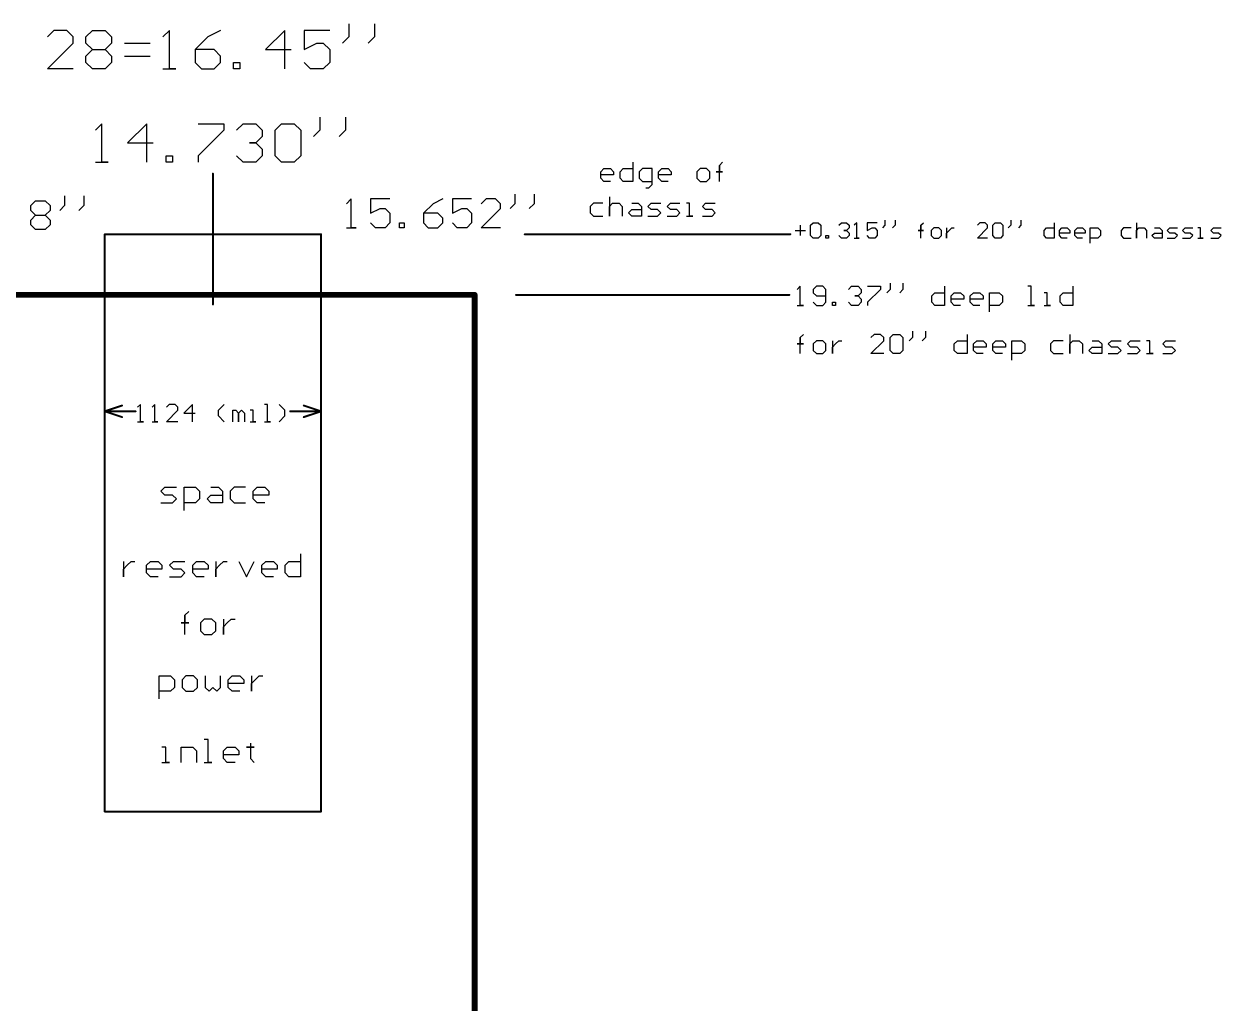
# Model space of a CAD drawing. Extents: x 0.1 to 22.4, y 0.2 to 23.3.
# Drawn here: x 16.11 to 22.33, y 17.69 to 22.78 of the extents above; entities that cross this region are included whole.
import ezdxf

# ---------------------------------------------------------------- set-up
doc = ezdxf.new("R2010")
doc.units = 0
doc.header["$MEASUREMENT"] = 0
doc.layers.add('MECHANICAL1', color=6, linetype='CONTINUOUS')
doc.layers.add('TOPOVERLAY', color=2, linetype='CONTINUOUS')

msp = doc.modelspace()

# ---------------------------------------------------------------- linework, layer by layer
at = {"layer": 'MECHANICAL1'}
for p, q in [((17.7967, 22.7783), (17.7967, 22.7116)), ((17.93, 22.7783), (17.93, 22.7116)), ((16.2639, 22.7449), (16.2305, 22.7116)), ((16.3305, 22.7449), (16.2639, 22.7449)), ((16.3638, 22.7116), (16.3305, 22.7449)), ((16.3638, 22.6783), (16.3638, 22.7116)), ((16.4305, 22.7116), (16.4638, 22.7449)), ((16.4305, 22.6783), (16.4305, 22.7116)), ((16.4638, 22.7449), (16.5304, 22.7449)), ((16.5304, 22.7449), (16.5638, 22.7116)), ((16.5638, 22.7116), (16.5638, 22.6783)), ((16.8637, 22.7449), (16.8303, 22.7116)), ((16.8637, 22.545), (16.8637, 22.7449)), ((17.0636, 22.7116), (16.997, 22.645)), ((17.1303, 22.7449), (17.0636, 22.7116)), ((17.4635, 22.7449), (17.3635, 22.645)), ((17.4635, 22.545), (17.4635, 22.7449)), ((17.6967, 22.7449), (17.5634, 22.7449)), ((17.5634, 22.7449), (17.5634, 22.645)), ((17.7967, 22.7116), (17.7634, 22.6783)), ((17.93, 22.7116), (17.8967, 22.6783)), ((16.2305, 22.545), (16.3638, 22.6783)), ((16.4638, 22.645), (16.4305, 22.6783)), ((16.4305, 22.6116), (16.4638, 22.645)), ((16.4638, 22.645), (16.5304, 22.645)), ((16.5638, 22.6783), (16.5304, 22.645)), ((16.5304, 22.645), (16.5638, 22.6116)), ((16.6304, 22.6783), (16.7637, 22.6783)), ((16.997, 22.645), (16.997, 22.5783)), ((17.0969, 22.645), (16.997, 22.645)), ((17.1303, 22.6116), (17.0969, 22.645)), ((17.3635, 22.645), (17.4968, 22.645)), ((17.5634, 22.645), (17.6301, 22.6783)), ((17.6301, 22.6783), (17.6634, 22.6783)), ((17.6634, 22.6783), (17.6967, 22.645)), ((17.6967, 22.645), (17.6967, 22.5783)), ((16.4305, 22.5783), (16.4305, 22.6116)), ((16.4638, 22.545), (16.4305, 22.5783)), ((16.5638, 22.5783), (16.5304, 22.545)), ((16.5638, 22.6116), (16.5638, 22.5783)), ((16.6304, 22.6116), (16.7637, 22.6116)), ((16.997, 22.5783), (17.0303, 22.545)), ((17.0969, 22.545), (17.1303, 22.5783)), ((17.1303, 22.5783), (17.1303, 22.6116)), ((17.1969, 22.545), (17.1969, 22.5783)), ((17.1969, 22.5783), (17.2302, 22.5783)), ((17.2302, 22.5783), (17.2302, 22.545)), ((17.5968, 22.545), (17.5634, 22.5783)), ((17.6967, 22.5783), (17.6634, 22.545)), ((16.3638, 22.545), (16.2305, 22.545)), ((16.5304, 22.545), (16.4638, 22.545)), ((16.8303, 22.545), (16.897, 22.545)), ((16.897, 22.545), (16.8637, 22.545)), ((17.0303, 22.545), (17.0969, 22.545)), ((17.2302, 22.545), (17.1969, 22.545)), ((17.6634, 22.545), (17.5968, 22.545)), ((17.6463, 22.2933), (17.6463, 22.2266)), ((17.7796, 22.2933), (17.7796, 22.2266)), ((16.5133, 22.2599), (16.48, 22.2266)), ((16.5133, 22.06), (16.5133, 22.2599)), ((16.7466, 22.2599), (16.6466, 22.16)), ((16.7466, 22.06), (16.7466, 22.2599)), ((17.0132, 22.2599), (17.1465, 22.2599)), ((17.1465, 22.2266), (17.0132, 22.0933)), ((17.1465, 22.2599), (17.1465, 22.2266)), ((17.2131, 22.2266), (17.2464, 22.2599)), ((17.2464, 22.2599), (17.3131, 22.2599)), ((17.3131, 22.2599), (17.3464, 22.2266)), ((17.3464, 22.2266), (17.3464, 22.1933)), ((17.413, 22.2266), (17.4464, 22.2599)), ((17.413, 22.0933), (17.413, 22.2266)), ((17.4464, 22.2599), (17.513, 22.2599)), ((17.513, 22.2599), (17.5463, 22.2266)), ((17.5463, 22.2266), (17.5463, 22.0933)), ((17.6463, 22.2266), (17.613, 22.1933)), ((17.7796, 22.2266), (17.7463, 22.1933)), ((16.6466, 22.16), (16.7799, 22.16)), ((17.3131, 22.16), (17.2797, 22.16)), ((17.2797, 22.16), (17.3131, 22.16)), ((17.3464, 22.1933), (17.3131, 22.16)), ((17.3131, 22.16), (17.3464, 22.1266)), ((16.8465, 22.06), (16.8465, 22.0933)), ((16.8465, 22.0933), (16.8799, 22.0933)), ((16.8799, 22.0933), (16.8799, 22.06)), ((17.0132, 22.0933), (17.0132, 22.06)), ((17.2464, 22.06), (17.2131, 22.0933)), ((17.3464, 22.0933), (17.3131, 22.06)), ((17.3464, 22.1266), (17.3464, 22.0933)), ((17.4464, 22.06), (17.413, 22.0933)), ((17.5463, 22.0933), (17.513, 22.06)), ((16.48, 22.06), (16.5466, 22.06)), ((16.5466, 22.06), (16.5133, 22.06)), ((16.8799, 22.06), (16.8465, 22.06)), ((17.3131, 22.06), (17.2464, 22.06)), ((17.513, 22.06), (17.4464, 22.06)), ((19.105, 22.01), (19.1217, 22.0266)), ((19.1217, 22.0266), (19.155, 22.0266)), ((19.155, 22.0266), (19.1716, 22.01)), ((19.205, 22.01), (19.2216, 22.0266)), ((19.2216, 22.0266), (19.2716, 22.0266)), ((19.2716, 22.06), (19.2716, 21.96)), ((19.3216, 22.0266), (19.3049, 22.01)), ((19.3716, 22.0266), (19.3216, 22.0266)), ((19.3716, 21.9433), (19.3716, 22.0266)), ((19.4049, 22.01), (19.4216, 22.0266)), ((19.4216, 22.0266), (19.4549, 22.0266)), ((19.4549, 22.0266), (19.4715, 22.01)), ((19.6215, 22.0266), (19.6048, 22.01)), ((19.6548, 22.0266), (19.6215, 22.0266)), ((19.6715, 22.01), (19.6548, 22.0266)), ((19.7215, 22.0433), (19.7381, 22.06)), ((19.7215, 21.96), (19.7215, 22.0433)), ((19.7215, 22.0433), (19.7215, 22.01)), ((19.7215, 22.01), (19.7215, 22.0433)), ((19.105, 21.9767), (19.105, 22.01)), ((19.1716, 21.9933), (19.105, 21.9933)), ((19.1217, 21.96), (19.105, 21.9767)), ((19.155, 21.96), (19.1217, 21.96)), ((19.1716, 22.01), (19.1716, 21.9933)), ((19.205, 21.9767), (19.205, 22.01)), ((19.2216, 21.96), (19.205, 21.9767)), ((19.2716, 21.96), (19.2216, 21.96)), ((19.3049, 22.01), (19.3049, 21.9767)), ((19.3049, 21.9767), (19.3216, 21.96)), ((19.3216, 21.96), (19.3716, 21.96)), ((19.4049, 21.9767), (19.4049, 22.01)), ((19.4715, 21.9933), (19.4049, 21.9933)), ((19.4216, 21.96), (19.4049, 21.9767)), ((19.4549, 21.96), (19.4216, 21.96)), ((19.4715, 22.01), (19.4715, 21.9933)), ((19.6048, 22.01), (19.6048, 21.9767)), ((19.6048, 21.9767), (19.6215, 21.96)), ((19.6215, 21.96), (19.6548, 21.96)), ((19.6548, 21.96), (19.6715, 21.9767)), ((19.6715, 21.9767), (19.6715, 22.01)), ((19.7215, 22.01), (19.7048, 22.01)), ((19.7048, 22.01), (19.7381, 22.01)), ((19.7381, 22.01), (19.7215, 22.01)), ((18.6589, 21.8941), (18.6589, 21.8441)), ((18.7588, 21.8941), (18.7588, 21.8441)), ((19.3383, 21.9267), (19.3549, 21.9267)), ((19.3549, 21.9267), (19.3716, 21.9433)), ((16.1439, 21.8341), (16.1689, 21.8591)), ((16.1439, 21.8091), (16.1439, 21.8341)), ((16.1689, 21.8591), (16.2189, 21.8591)), ((16.2189, 21.8591), (16.2439, 21.8341)), ((16.2439, 21.8341), (16.2439, 21.8091)), ((16.3189, 21.8341), (16.2939, 21.8091)), ((16.3189, 21.8841), (16.3189, 21.8341)), ((16.4188, 21.8341), (16.3938, 21.8091)), ((16.4188, 21.8841), (16.4188, 21.8341)), ((17.8091, 21.8691), (17.7841, 21.8441)), ((17.8091, 21.7192), (17.8091, 21.8691)), ((18.0091, 21.8691), (17.9091, 21.8691)), ((17.9091, 21.8691), (17.9091, 21.7941)), ((18.234, 21.8441), (18.184, 21.7941)), ((18.284, 21.8691), (18.234, 21.8441)), ((18.4339, 21.8691), (18.334, 21.8691)), ((18.334, 21.8691), (18.334, 21.7941)), ((18.5089, 21.8691), (18.4839, 21.8441)), ((18.5589, 21.8691), (18.5089, 21.8691)), ((18.5839, 21.8441), (18.5589, 21.8691)), ((18.5839, 21.8191), (18.5839, 21.8441)), ((18.6589, 21.8441), (18.6339, 21.8191)), ((18.7588, 21.8441), (18.7338, 21.8191)), ((19.0667, 21.8466), (19.05, 21.83)), ((19.05, 21.83), (19.05, 21.7967)), ((19.1166, 21.8466), (19.0667, 21.8466)), ((19.15, 21.88), (19.15, 21.78)), ((19.15, 21.83), (19.1666, 21.8466)), ((19.15, 21.78), (19.15, 21.83)), ((19.1666, 21.8466), (19.2, 21.8466)), ((19.2, 21.8466), (19.2166, 21.83)), ((19.2166, 21.83), (19.2166, 21.78)), ((19.2666, 21.8466), (19.2999, 21.8466)), ((19.2999, 21.8466), (19.3166, 21.83)), ((19.3166, 21.83), (19.3166, 21.78)), ((19.3499, 21.83), (19.3666, 21.8466)), ((19.3666, 21.8133), (19.3499, 21.83)), ((19.3666, 21.8466), (19.4165, 21.8466)), ((19.4499, 21.83), (19.4665, 21.8466)), ((19.4665, 21.8133), (19.4499, 21.83)), ((19.4665, 21.8466), (19.5165, 21.8466)), ((19.5665, 21.8466), (19.5498, 21.8466)), ((19.5665, 21.78), (19.5665, 21.8466)), ((19.6331, 21.83), (19.6498, 21.8466)), ((19.6498, 21.8133), (19.6331, 21.83)), ((19.6498, 21.8466), (19.6998, 21.8466)), ((16.1689, 21.7841), (16.1439, 21.8091)), ((16.1439, 21.7591), (16.1689, 21.7841)), ((16.1689, 21.7841), (16.2189, 21.7841)), ((16.2439, 21.8091), (16.2189, 21.7841)), ((16.2189, 21.7841), (16.2439, 21.7591)), ((17.9091, 21.7941), (17.9591, 21.8191)), ((17.9591, 21.8191), (17.9841, 21.8191)), ((17.9841, 21.8191), (18.0091, 21.7941)), ((18.0091, 21.7941), (18.0091, 21.7441)), ((18.184, 21.7941), (18.184, 21.7441)), ((18.259, 21.7941), (18.184, 21.7941)), ((18.284, 21.7691), (18.259, 21.7941)), ((18.284, 21.7441), (18.284, 21.7691)), ((18.334, 21.7941), (18.3839, 21.8191)), ((18.3839, 21.8191), (18.4089, 21.8191)), ((18.4089, 21.8191), (18.4339, 21.7941)), ((18.4339, 21.7941), (18.4339, 21.7441)), ((18.4839, 21.7192), (18.5839, 21.8191)), ((19.05, 21.7967), (19.0667, 21.78)), ((19.0667, 21.78), (19.1166, 21.78)), ((19.2499, 21.7967), (19.2666, 21.8133)), ((19.2666, 21.78), (19.2499, 21.7967)), ((19.2666, 21.8133), (19.3166, 21.8133)), ((19.3166, 21.78), (19.2666, 21.78)), ((19.3499, 21.78), (19.3999, 21.78)), ((19.3999, 21.8133), (19.3666, 21.8133)), ((19.4165, 21.7967), (19.3999, 21.8133)), ((19.3999, 21.78), (19.4165, 21.7967)), ((19.4499, 21.78), (19.4999, 21.78)), ((19.4999, 21.8133), (19.4665, 21.8133)), ((19.5165, 21.7967), (19.4999, 21.8133)), ((19.4999, 21.78), (19.5165, 21.7967)), ((19.5498, 21.78), (19.5832, 21.78)), ((19.5832, 21.78), (19.5665, 21.78)), ((19.6331, 21.78), (19.6831, 21.78)), ((19.6831, 21.8133), (19.6498, 21.8133)), ((19.6998, 21.7967), (19.6831, 21.8133)), ((19.6831, 21.78), (19.6998, 21.7967)), ((16.1439, 21.7341), (16.1439, 21.7591)), ((16.1689, 21.7092), (16.1439, 21.7341)), ((16.2189, 21.7092), (16.1689, 21.7092)), ((16.2439, 21.7341), (16.2189, 21.7092)), ((16.2439, 21.7591), (16.2439, 21.7341)), ((17.7841, 21.7192), (17.8341, 21.7192)), ((17.8341, 21.7192), (17.8091, 21.7192)), ((17.9341, 21.7192), (17.9091, 21.7441)), ((17.9841, 21.7192), (17.9341, 21.7192)), ((18.0091, 21.7441), (17.9841, 21.7192)), ((18.0591, 21.7192), (18.0591, 21.7441)), ((18.0591, 21.7441), (18.084, 21.7441)), ((18.084, 21.7192), (18.0591, 21.7192)), ((18.084, 21.7441), (18.084, 21.7192)), ((18.184, 21.7441), (18.209, 21.7192)), ((18.209, 21.7192), (18.259, 21.7192)), ((18.259, 21.7192), (18.284, 21.7441)), ((18.359, 21.7192), (18.334, 21.7441)), ((18.4089, 21.7192), (18.359, 21.7192)), ((18.4339, 21.7441), (18.4089, 21.7192)), ((18.5839, 21.7192), (18.4839, 21.7192)), ((20.1417, 21.7316), (20.1417, 21.6783)), ((20.195, 21.7316), (20.2083, 21.745)), ((20.195, 21.6783), (20.195, 21.7316)), ((20.2083, 21.745), (20.235, 21.745)), ((20.235, 21.745), (20.2483, 21.7316)), ((20.2483, 21.7316), (20.2483, 21.6783)), ((20.3416, 21.7316), (20.3549, 21.745)), ((20.3549, 21.745), (20.3816, 21.745)), ((20.3816, 21.745), (20.3949, 21.7316)), ((20.3949, 21.7183), (20.3816, 21.705)), ((20.3949, 21.7316), (20.3949, 21.7183)), ((20.4349, 21.745), (20.4216, 21.7316)), ((20.4349, 21.665), (20.4349, 21.745)), ((20.5415, 21.745), (20.4882, 21.745)), ((20.4882, 21.745), (20.4882, 21.705)), ((20.4882, 21.705), (20.5149, 21.7183)), ((20.5149, 21.7183), (20.5282, 21.7183)), ((20.5282, 21.7183), (20.5415, 21.705)), ((20.5815, 21.7316), (20.5682, 21.7183)), ((20.5815, 21.7583), (20.5815, 21.7316)), ((20.6348, 21.7316), (20.6215, 21.7183)), ((20.6348, 21.7583), (20.6348, 21.7316)), ((20.7681, 21.7316), (20.7815, 21.745)), ((20.7681, 21.665), (20.7681, 21.7316)), ((20.7681, 21.7316), (20.7681, 21.705)), ((20.7681, 21.705), (20.7681, 21.7316)), ((20.8348, 21.7183), (20.8214, 21.705)), ((20.8614, 21.7183), (20.8348, 21.7183)), ((20.8748, 21.705), (20.8614, 21.7183)), ((20.9014, 21.7183), (20.9014, 21.665)), ((20.9147, 21.705), (20.9281, 21.7183)), ((20.9281, 21.7183), (20.9414, 21.7183)), ((21.0747, 21.745), (21.0614, 21.7316)), ((21.0614, 21.665), (21.1147, 21.7183)), ((21.1013, 21.745), (21.0747, 21.745)), ((21.1147, 21.7316), (21.1013, 21.745)), ((21.1147, 21.7183), (21.1147, 21.7316)), ((21.1413, 21.7316), (21.1547, 21.745)), ((21.1413, 21.6783), (21.1413, 21.7316)), ((21.1547, 21.745), (21.1813, 21.745)), ((21.1813, 21.745), (21.1947, 21.7316)), ((21.1947, 21.7316), (21.1947, 21.6783)), ((21.2346, 21.7316), (21.2213, 21.7183)), ((21.2346, 21.7583), (21.2346, 21.7316)), ((21.288, 21.7316), (21.2746, 21.7183)), ((21.288, 21.7583), (21.288, 21.7316)), ((21.4079, 21.705), (21.4212, 21.7183)), ((21.4212, 21.7183), (21.4612, 21.7183)), ((21.4612, 21.745), (21.4612, 21.665)), ((21.4879, 21.705), (21.5012, 21.7183)), ((21.5012, 21.7183), (21.5279, 21.7183)), ((21.5279, 21.7183), (21.5412, 21.705)), ((21.5679, 21.705), (21.5812, 21.7183)), ((21.5812, 21.7183), (21.6079, 21.7183)), ((21.6079, 21.7183), (21.6212, 21.705)), ((21.6478, 21.6383), (21.6478, 21.7183)), ((21.6478, 21.7183), (21.6878, 21.7183)), ((21.6878, 21.7183), (21.7012, 21.705)), ((21.8211, 21.7183), (21.8078, 21.705)), ((21.8611, 21.7183), (21.8211, 21.7183)), ((21.8878, 21.745), (21.8878, 21.665)), ((21.8878, 21.705), (21.9011, 21.7183)), ((21.9011, 21.7183), (21.9277, 21.7183)), ((21.9277, 21.7183), (21.9411, 21.705)), ((21.9811, 21.7183), (22.0077, 21.7183)), ((22.0077, 21.7183), (22.021, 21.705)), ((22.0477, 21.705), (22.061, 21.7183)), ((22.061, 21.7183), (22.101, 21.7183)), ((22.1277, 21.705), (22.141, 21.7183)), ((22.141, 21.7183), (22.181, 21.7183)), ((22.221, 21.7183), (22.2077, 21.7183)), ((22.221, 21.665), (22.221, 21.7183)), ((22.2743, 21.705), (22.2876, 21.7183)), ((22.2876, 21.7183), (22.3276, 21.7183)), ((20.115, 21.705), (20.1683, 21.705)), ((20.2083, 21.665), (20.195, 21.6783)), ((20.235, 21.665), (20.2083, 21.665)), ((20.2483, 21.6783), (20.235, 21.665)), ((20.2749, 21.665), (20.2749, 21.6783)), ((20.2749, 21.6783), (20.2883, 21.6783)), ((20.2883, 21.665), (20.2749, 21.665)), ((20.2883, 21.6783), (20.2883, 21.665)), ((20.3549, 21.665), (20.3416, 21.6783)), ((20.3816, 21.665), (20.3549, 21.665)), ((20.3816, 21.705), (20.3683, 21.705)), ((20.3683, 21.705), (20.3816, 21.705)), ((20.3816, 21.705), (20.3949, 21.6917)), ((20.3949, 21.6783), (20.3816, 21.665)), ((20.3949, 21.6917), (20.3949, 21.6783)), ((20.4216, 21.665), (20.4482, 21.665)), ((20.4482, 21.665), (20.4349, 21.665)), ((20.5015, 21.665), (20.4882, 21.6783)), ((20.5282, 21.665), (20.5015, 21.665)), ((20.5415, 21.6783), (20.5282, 21.665)), ((20.5415, 21.705), (20.5415, 21.6783)), ((20.7681, 21.705), (20.7548, 21.705)), ((20.7548, 21.705), (20.7815, 21.705)), ((20.7815, 21.705), (20.7681, 21.705)), ((20.8214, 21.705), (20.8214, 21.6783)), ((20.8214, 21.6783), (20.8348, 21.665)), ((20.8348, 21.665), (20.8614, 21.665)), ((20.8614, 21.665), (20.8748, 21.6783)), ((20.8748, 21.6783), (20.8748, 21.705)), ((20.9014, 21.6917), (20.9147, 21.705)), ((20.9014, 21.665), (20.9014, 21.6917)), ((21.1147, 21.665), (21.0614, 21.665)), ((21.1547, 21.665), (21.1413, 21.6783)), ((21.1813, 21.665), (21.1547, 21.665)), ((21.1947, 21.6783), (21.1813, 21.665)), ((21.4079, 21.6783), (21.4079, 21.705)), ((21.4212, 21.665), (21.4079, 21.6783)), ((21.4612, 21.665), (21.4212, 21.665)), ((21.4879, 21.6783), (21.4879, 21.705)), ((21.5412, 21.6917), (21.4879, 21.6917)), ((21.5012, 21.665), (21.4879, 21.6783)), ((21.5279, 21.665), (21.5012, 21.665)), ((21.5412, 21.705), (21.5412, 21.6917)), ((21.5679, 21.6783), (21.5679, 21.705)), ((21.6212, 21.6917), (21.5679, 21.6917)), ((21.5812, 21.665), (21.5679, 21.6783)), ((21.6079, 21.665), (21.5812, 21.665)), ((21.6212, 21.705), (21.6212, 21.6917)), ((21.6878, 21.665), (21.6478, 21.665)), ((21.7012, 21.6783), (21.6878, 21.665)), ((21.7012, 21.705), (21.7012, 21.6783)), ((21.8078, 21.705), (21.8078, 21.6783)), ((21.8078, 21.6783), (21.8211, 21.665)), ((21.8211, 21.665), (21.8611, 21.665)), ((21.8878, 21.665), (21.8878, 21.705)), ((21.9411, 21.705), (21.9411, 21.665)), ((21.9677, 21.6783), (21.9811, 21.6917)), ((21.9811, 21.665), (21.9677, 21.6783)), ((21.9811, 21.6917), (22.021, 21.6917)), ((22.021, 21.665), (21.9811, 21.665)), ((22.021, 21.705), (22.021, 21.665)), ((22.061, 21.6917), (22.0477, 21.705)), ((22.0477, 21.665), (22.0877, 21.665)), ((22.0877, 21.6917), (22.061, 21.6917)), ((22.101, 21.6783), (22.0877, 21.6917)), ((22.0877, 21.665), (22.101, 21.6783)), ((22.141, 21.6917), (22.1277, 21.705)), ((22.1277, 21.665), (22.1677, 21.665)), ((22.1677, 21.6917), (22.141, 21.6917)), ((22.181, 21.6783), (22.1677, 21.6917)), ((22.1677, 21.665), (22.181, 21.6783)), ((22.2077, 21.665), (22.2343, 21.665)), ((22.2343, 21.665), (22.221, 21.665)), ((22.2876, 21.6917), (22.2743, 21.705)), ((22.2743, 21.665), (22.3143, 21.665)), ((22.3143, 21.6917), (22.2876, 21.6917)), ((22.3276, 21.6783), (22.3143, 21.6917)), ((22.3143, 21.665), (22.3276, 21.6783)), ((20.1417, 21.415), (20.125, 21.3983)), ((20.1417, 21.315), (20.1417, 21.415)), ((20.225, 21.415), (20.2083, 21.3983)), ((20.2083, 21.3983), (20.2083, 21.3816)), ((20.2583, 21.415), (20.225, 21.415)), ((20.275, 21.3983), (20.2583, 21.415)), ((20.275, 21.3317), (20.275, 21.3983)), ((20.3916, 21.3983), (20.4082, 21.415)), ((20.4082, 21.415), (20.4416, 21.415)), ((20.4416, 21.415), (20.4582, 21.3983)), ((20.4582, 21.3983), (20.4582, 21.3816)), ((20.4915, 21.415), (20.5582, 21.415)), ((20.5582, 21.3983), (20.4915, 21.3317)), ((20.5582, 21.415), (20.5582, 21.3983)), ((20.6082, 21.3983), (20.5915, 21.3816)), ((20.6082, 21.4316), (20.6082, 21.3983)), ((20.6748, 21.3983), (20.6582, 21.3816)), ((20.6748, 21.4316), (20.6748, 21.3983)), ((20.8914, 21.415), (20.8914, 21.315)), ((21.3413, 21.415), (21.3246, 21.415)), ((21.3413, 21.315), (21.3413, 21.415)), ((21.5579, 21.415), (21.5579, 21.315)), ((20.2083, 21.3816), (20.225, 21.365)), ((20.225, 21.365), (20.275, 21.365)), ((20.4416, 21.365), (20.4249, 21.365)), ((20.4249, 21.365), (20.4416, 21.365)), ((20.4582, 21.3816), (20.4416, 21.365)), ((20.4416, 21.365), (20.4582, 21.3483)), ((20.4582, 21.3483), (20.4582, 21.3317)), ((20.8248, 21.365), (20.8414, 21.3816)), ((20.8248, 21.3317), (20.8248, 21.365)), ((20.8414, 21.3816), (20.8914, 21.3816)), ((20.9247, 21.365), (20.9414, 21.3816)), ((20.9247, 21.3317), (20.9247, 21.365)), ((20.9914, 21.3483), (20.9247, 21.3483)), ((20.9414, 21.3816), (20.9747, 21.3816)), ((20.9747, 21.3816), (20.9914, 21.365)), ((20.9914, 21.365), (20.9914, 21.3483)), ((21.0247, 21.365), (21.0414, 21.3816)), ((21.0247, 21.3317), (21.0247, 21.365)), ((21.0914, 21.3483), (21.0247, 21.3483)), ((21.0414, 21.3816), (21.0747, 21.3816)), ((21.0747, 21.3816), (21.0914, 21.365)), ((21.0914, 21.365), (21.0914, 21.3483)), ((21.1247, 21.2817), (21.1247, 21.3816)), ((21.1247, 21.3816), (21.1747, 21.3816)), ((21.1747, 21.3816), (21.1913, 21.365)), ((21.1913, 21.365), (21.1913, 21.3317)), ((21.4246, 21.3816), (21.4079, 21.3816)), ((21.4246, 21.315), (21.4246, 21.3816)), ((21.4912, 21.365), (21.5079, 21.3816)), ((21.4912, 21.3317), (21.4912, 21.365)), ((21.5079, 21.3816), (21.5579, 21.3816)), ((20.125, 21.315), (20.1583, 21.315)), ((20.1583, 21.315), (20.1417, 21.315)), ((20.2083, 21.3317), (20.225, 21.315)), ((20.225, 21.315), (20.2583, 21.315)), ((20.2583, 21.315), (20.275, 21.3317)), ((20.3083, 21.315), (20.3083, 21.3317)), ((20.3083, 21.3317), (20.3249, 21.3317)), ((20.3249, 21.315), (20.3083, 21.315)), ((20.3249, 21.3317), (20.3249, 21.315)), ((20.4082, 21.315), (20.3916, 21.3317)), ((20.4416, 21.315), (20.4082, 21.315)), ((20.4582, 21.3317), (20.4416, 21.315)), ((20.4915, 21.3317), (20.4915, 21.315)), ((20.8414, 21.315), (20.8248, 21.3317)), ((20.8914, 21.315), (20.8414, 21.315)), ((20.9414, 21.315), (20.9247, 21.3317)), ((20.9747, 21.315), (20.9414, 21.315)), ((21.0414, 21.315), (21.0247, 21.3317)), ((21.0747, 21.315), (21.0414, 21.315)), ((21.1747, 21.315), (21.1247, 21.315)), ((21.1913, 21.3317), (21.1747, 21.315)), ((21.3246, 21.315), (21.3579, 21.315)), ((21.3579, 21.315), (21.3413, 21.315)), ((21.4079, 21.315), (21.4412, 21.315)), ((21.4412, 21.315), (21.4246, 21.315)), ((21.5079, 21.315), (21.4912, 21.3317)), ((21.5579, 21.315), (21.5079, 21.315)), ((20.1417, 21.1483), (20.1583, 21.165)), ((20.1417, 21.065), (20.1417, 21.1483)), ((20.1417, 21.1483), (20.1417, 21.115)), ((20.1417, 21.115), (20.1417, 21.1483)), ((20.5249, 21.165), (20.5082, 21.1483)), ((20.5582, 21.165), (20.5249, 21.165)), ((20.5749, 21.1483), (20.5582, 21.165)), ((20.5749, 21.1316), (20.5749, 21.1483)), ((20.6082, 21.1483), (20.6248, 21.165)), ((20.6082, 21.0817), (20.6082, 21.1483)), ((20.6248, 21.165), (20.6582, 21.165)), ((20.6582, 21.165), (20.6748, 21.1483)), ((20.6748, 21.1483), (20.6748, 21.0817)), ((20.7248, 21.1483), (20.7081, 21.1316)), ((20.7248, 21.1816), (20.7248, 21.1483)), ((20.7915, 21.1483), (20.7748, 21.1316)), ((20.7915, 21.1816), (20.7915, 21.1483)), ((21.008, 21.165), (21.008, 21.065)), ((21.5412, 21.165), (21.5412, 21.065)), ((20.1417, 21.115), (20.125, 21.115)), ((20.125, 21.115), (20.1583, 21.115)), ((20.1583, 21.115), (20.1417, 21.115)), ((20.225, 21.1316), (20.2083, 21.115)), ((20.2083, 21.115), (20.2083, 21.0817)), ((20.2583, 21.1316), (20.225, 21.1316)), ((20.275, 21.115), (20.2583, 21.1316)), ((20.275, 21.0817), (20.275, 21.115)), ((20.3083, 21.1316), (20.3083, 21.065)), ((20.3083, 21.0983), (20.3249, 21.115)), ((20.3083, 21.065), (20.3083, 21.0983)), ((20.3249, 21.115), (20.3416, 21.1316)), ((20.3416, 21.1316), (20.3583, 21.1316)), ((20.5082, 21.065), (20.5749, 21.1316)), ((20.9414, 21.115), (20.9581, 21.1316)), ((20.9414, 21.0817), (20.9414, 21.115)), ((20.9581, 21.1316), (21.008, 21.1316)), ((21.0414, 21.115), (21.058, 21.1316)), ((21.0414, 21.0817), (21.0414, 21.115)), ((21.108, 21.0983), (21.0414, 21.0983)), ((21.058, 21.1316), (21.0914, 21.1316)), ((21.0914, 21.1316), (21.108, 21.115)), ((21.108, 21.115), (21.108, 21.0983)), ((21.1413, 21.115), (21.158, 21.1316)), ((21.1413, 21.0817), (21.1413, 21.115)), ((21.208, 21.0983), (21.1413, 21.0983)), ((21.158, 21.1316), (21.1913, 21.1316)), ((21.1913, 21.1316), (21.208, 21.115)), ((21.208, 21.115), (21.208, 21.0983)), ((21.2413, 21.0317), (21.2413, 21.1316)), ((21.2413, 21.1316), (21.2913, 21.1316)), ((21.2913, 21.1316), (21.308, 21.115)), ((21.308, 21.115), (21.308, 21.0817)), ((21.4579, 21.1316), (21.4412, 21.115)), ((21.4412, 21.115), (21.4412, 21.0817)), ((21.5079, 21.1316), (21.4579, 21.1316)), ((21.5412, 21.115), (21.5579, 21.1316)), ((21.5412, 21.065), (21.5412, 21.115)), ((21.5579, 21.1316), (21.5912, 21.1316)), ((21.5912, 21.1316), (21.6079, 21.115)), ((21.6079, 21.115), (21.6079, 21.065)), ((21.6412, 21.0817), (21.6578, 21.0983)), ((21.6578, 21.1316), (21.6912, 21.1316)), ((21.6578, 21.0983), (21.7078, 21.0983)), ((21.6912, 21.1316), (21.7078, 21.115)), ((21.7078, 21.115), (21.7078, 21.065)), ((21.7411, 21.115), (21.7578, 21.1316)), ((21.7578, 21.0983), (21.7411, 21.115)), ((21.7578, 21.1316), (21.8078, 21.1316)), ((21.7911, 21.0983), (21.7578, 21.0983)), ((21.8078, 21.0817), (21.7911, 21.0983)), ((21.8411, 21.115), (21.8578, 21.1316)), ((21.8578, 21.0983), (21.8411, 21.115)), ((21.8578, 21.1316), (21.9078, 21.1316)), ((21.8911, 21.0983), (21.8578, 21.0983)), ((21.9078, 21.0817), (21.8911, 21.0983)), ((21.9577, 21.1316), (21.9411, 21.1316)), ((21.9577, 21.065), (21.9577, 21.1316)), ((22.0244, 21.115), (22.041, 21.1316)), ((22.041, 21.0983), (22.0244, 21.115)), ((22.041, 21.1316), (22.091, 21.1316)), ((22.0744, 21.0983), (22.041, 21.0983)), ((22.091, 21.0817), (22.0744, 21.0983)), ((20.2083, 21.0817), (20.225, 21.065)), ((20.225, 21.065), (20.2583, 21.065)), ((20.2583, 21.065), (20.275, 21.0817)), ((20.5749, 21.065), (20.5082, 21.065)), ((20.6248, 21.065), (20.6082, 21.0817)), ((20.6582, 21.065), (20.6248, 21.065)), ((20.6748, 21.0817), (20.6582, 21.065)), ((20.9581, 21.065), (20.9414, 21.0817)), ((21.008, 21.065), (20.9581, 21.065)), ((21.058, 21.065), (21.0414, 21.0817)), ((21.0914, 21.065), (21.058, 21.065)), ((21.158, 21.065), (21.1413, 21.0817)), ((21.1913, 21.065), (21.158, 21.065)), ((21.2913, 21.065), (21.2413, 21.065)), ((21.308, 21.0817), (21.2913, 21.065)), ((21.4412, 21.0817), (21.4579, 21.065)), ((21.4579, 21.065), (21.5079, 21.065)), ((21.6578, 21.065), (21.6412, 21.0817)), ((21.7078, 21.065), (21.6578, 21.065)), ((21.7411, 21.065), (21.7911, 21.065)), ((21.7911, 21.065), (21.8078, 21.0817)), ((21.8411, 21.065), (21.8911, 21.065)), ((21.8911, 21.065), (21.9078, 21.0817)), ((21.9411, 21.065), (21.9744, 21.065)), ((21.9744, 21.065), (21.9577, 21.065)), ((22.0244, 21.065), (22.0744, 21.065)), ((22.0744, 21.065), (22.091, 21.0817)), ((16.7136, 20.801), (16.6986, 20.786)), ((16.7136, 20.711), (16.7136, 20.801)), ((16.7886, 20.801), (16.7736, 20.786)), ((16.7886, 20.711), (16.7886, 20.801)), ((16.8636, 20.801), (16.8486, 20.786)), ((16.8936, 20.801), (16.8636, 20.801)), ((16.9086, 20.786), (16.8936, 20.801)), ((16.9086, 20.771), (16.9086, 20.786)), ((16.9835, 20.801), (16.9385, 20.756)), ((16.9835, 20.711), (16.9835, 20.801)), ((17.1185, 20.771), (17.1485, 20.801)), ((17.3734, 20.801), (17.3584, 20.801)), ((17.3734, 20.711), (17.3734, 20.801)), ((17.4634, 20.771), (17.4334, 20.801)), ((16.6986, 20.711), (16.7286, 20.711)), ((16.7286, 20.711), (16.7136, 20.711)), ((16.7736, 20.711), (16.8036, 20.711)), ((16.8036, 20.711), (16.7886, 20.711)), ((16.8486, 20.711), (16.9086, 20.771)), ((16.9086, 20.711), (16.8486, 20.711)), ((16.9385, 20.756), (16.9985, 20.756)), ((17.1185, 20.741), (17.1185, 20.771)), ((17.1485, 20.711), (17.1185, 20.741)), ((17.1935, 20.711), (17.1935, 20.771)), ((17.1935, 20.771), (17.2085, 20.771)), ((17.2085, 20.771), (17.2235, 20.756)), ((17.2235, 20.756), (17.2384, 20.771)), ((17.2235, 20.756), (17.2235, 20.711)), ((17.2235, 20.711), (17.2235, 20.756)), ((17.2384, 20.771), (17.2534, 20.756)), ((17.2534, 20.756), (17.2534, 20.711)), ((17.2984, 20.771), (17.2834, 20.771)), ((17.2834, 20.711), (17.3134, 20.711)), ((17.2984, 20.711), (17.2984, 20.771)), ((17.3134, 20.711), (17.2984, 20.711)), ((17.3584, 20.711), (17.3884, 20.711)), ((17.3884, 20.711), (17.3734, 20.711)), ((17.4334, 20.711), (17.4634, 20.741)), ((17.4634, 20.741), (17.4634, 20.771))]:
    msp.add_line(p, q, dxfattribs=at)
for points, const_width in [([(17.09, 21.32), (17.09, 22)], 0.01), ([(16.528, 18.685), (16.528, 21.685)], 0.01), ([(16.529, 21.685), (17.651, 21.685)], 0.01), ([(17.652, 18.685), (17.652, 21.685)], 0.01), ([(18.71, 21.685), (20.09, 21.685)], 0.01), ([(2, 21.37), (18.45, 21.37)], 0.03), ([(18.45, 2), (18.45, 21.37)], 0.03), ([(18.665, 21.37), (20.045, 21.37)], 0.01), ([(18.705, 21.37), (20.085, 21.37)], 0.01), ([(16.528, 20.765), (16.618, 20.795)], 0.01), ([(16.528, 20.755), (16.528, 20.775)], 0.01), ([(17.562, 20.795), (17.652, 20.765)], 0.01), ([(17.652, 20.755), (17.652, 20.775)], 0.01), ([(16.528, 20.765), (16.6886, 20.765)], 0.01), ([(16.528, 20.765), (16.618, 20.735)], 0.01), ([(17.4914, 20.765), (17.652, 20.765)], 0.01), ([(17.562, 20.735), (17.652, 20.765)], 0.01), ([(16.53, 18.685), (17.652, 18.685)], 0.01)]:
    msp.add_lwpolyline(points, dxfattribs=dict(at, const_width=const_width))
for points, const_width in [([(17.0875, 22, 1), (17.0925, 22, 1)], 0.005), ([(16.5255, 21.685, 1), (16.5305, 21.685, 1)], 0.005), ([(16.5265, 21.685, 1), (16.5315, 21.685, 1)], 0.005), ([(17.6485, 21.685, 1), (17.6535, 21.685, 1)], 0.005), ([(17.6495, 21.685, 1), (17.6545, 21.685, 1)], 0.005), ([(18.7075, 21.685, 1), (18.7125, 21.685, 1)], 0.005), ([(20.0875, 21.685, 1), (20.0925, 21.685, 1)], 0.005), ([(18.4425, 21.37, 1), (18.4575, 21.37, 1)], 0.015), ([(18.4425, 21.37, 1), (18.4575, 21.37, 1)], 0.015), ([(18.6625, 21.37, 1), (18.6675, 21.37, 1)], 0.005), ([(18.7025, 21.37, 1), (18.7075, 21.37, 1)], 0.005), ([(20.0425, 21.37, 1), (20.0475, 21.37, 1)], 0.005), ([(20.0825, 21.37, 1), (20.0875, 21.37, 1)], 0.005), ([(17.0875, 21.32, 1), (17.0925, 21.32, 1)], 0.005), ([(16.5255, 20.775, 1), (16.5305, 20.775, 1)], 0.005), ([(16.6155, 20.795, 1), (16.6205, 20.795, 1)], 0.005), ([(17.5595, 20.795, 1), (17.5645, 20.795, 1)], 0.005), ([(17.6495, 20.775, 1), (17.6545, 20.775, 1)], 0.005), ([(16.5255, 20.765, 1), (16.5305, 20.765, 1)], 0.005), ([(16.5255, 20.765, 1), (16.5305, 20.765, 1)], 0.005), ([(16.5255, 20.765, 1), (16.5305, 20.765, 1)], 0.005), ([(16.5255, 20.755, 1), (16.5305, 20.755, 1)], 0.005), ([(16.6155, 20.735, 1), (16.6205, 20.735, 1)], 0.005), ([(16.6861, 20.765, 1), (16.6911, 20.765, 1)], 0.005), ([(17.4889, 20.765, 1), (17.4939, 20.765, 1)], 0.005), ([(17.5595, 20.735, 1), (17.5645, 20.735, 1)], 0.005), ([(17.6495, 20.765, 1), (17.6545, 20.765, 1)], 0.005), ([(17.6495, 20.765, 1), (17.6545, 20.765, 1)], 0.005), ([(17.6495, 20.765, 1), (17.6545, 20.765, 1)], 0.005), ([(17.6495, 20.755, 1), (17.6545, 20.755, 1)], 0.005), ([(16.5255, 18.685, 1), (16.5305, 18.685, 1)], 0.005), ([(16.5275, 18.685, 1), (16.5325, 18.685, 1)], 0.005), ([(17.6495, 18.685, 1), (17.6545, 18.685, 1)], 0.005), ([(17.6495, 18.685, 1), (17.6545, 18.685, 1)], 0.005)]:
    msp.add_lwpolyline(points, format="xyb", close=True, dxfattribs=dict(at, const_width=const_width))
at = {"layer": 'TOPOVERLAY'}
for p, q in [((16.82, 20.35), (16.84, 20.37)), ((16.84, 20.33), (16.82, 20.35)), ((16.84, 20.37), (16.9, 20.37)), ((16.94, 20.25), (16.94, 20.37)), ((16.94, 20.37), (16.9999, 20.37)), ((16.9999, 20.37), (17.0199, 20.35)), ((17.0199, 20.35), (17.0199, 20.31)), ((17.0799, 20.37), (17.1199, 20.37)), ((17.1199, 20.37), (17.1399, 20.35)), ((17.1399, 20.35), (17.1399, 20.29)), ((17.1999, 20.37), (17.1799, 20.35)), ((17.1799, 20.35), (17.1799, 20.31)), ((17.2599, 20.37), (17.1999, 20.37)), ((17.2998, 20.35), (17.3198, 20.37)), ((17.2998, 20.31), (17.2998, 20.35)), ((17.3198, 20.37), (17.3598, 20.37)), ((17.3598, 20.37), (17.3798, 20.35)), ((17.3798, 20.35), (17.3798, 20.33)), ((16.82, 20.29), (16.88, 20.29)), ((16.88, 20.33), (16.84, 20.33)), ((16.9, 20.31), (16.88, 20.33)), ((16.88, 20.29), (16.9, 20.31)), ((16.9999, 20.29), (16.94, 20.29)), ((17.0199, 20.31), (16.9999, 20.29)), ((17.0599, 20.31), (17.0799, 20.33)), ((17.0799, 20.29), (17.0599, 20.31)), ((17.0799, 20.33), (17.1399, 20.33)), ((17.1399, 20.29), (17.0799, 20.29)), ((17.1799, 20.31), (17.1999, 20.29)), ((17.1999, 20.29), (17.2599, 20.29)), ((17.3798, 20.33), (17.2998, 20.33)), ((17.3198, 20.29), (17.2998, 20.31)), ((17.3598, 20.29), (17.3198, 20.29)), ((16.625, 19.985), (16.625, 19.905)), ((16.625, 19.945), (16.645, 19.965)), ((16.645, 19.965), (16.665, 19.985)), ((16.665, 19.985), (16.685, 19.985)), ((16.745, 19.965), (16.765, 19.985)), ((16.745, 19.925), (16.745, 19.965)), ((16.765, 19.985), (16.8049, 19.985)), ((16.8049, 19.985), (16.8249, 19.965)), ((16.8249, 19.965), (16.8249, 19.945)), ((16.8649, 19.965), (16.8849, 19.985)), ((16.8849, 19.945), (16.8649, 19.965)), ((16.8849, 19.985), (16.9449, 19.985)), ((16.9849, 19.965), (17.0049, 19.985)), ((16.9849, 19.925), (16.9849, 19.965)), ((17.0049, 19.985), (17.0449, 19.985)), ((17.0449, 19.985), (17.0649, 19.965)), ((17.0649, 19.965), (17.0649, 19.945)), ((17.1048, 19.985), (17.1048, 19.905)), ((17.1048, 19.945), (17.1248, 19.965)), ((17.1248, 19.965), (17.1448, 19.985)), ((17.1448, 19.985), (17.1648, 19.985)), ((17.2248, 19.985), (17.2648, 19.905)), ((17.2648, 19.905), (17.3048, 19.985)), ((17.3448, 19.965), (17.3648, 19.985)), ((17.3448, 19.925), (17.3448, 19.965)), ((17.3648, 19.985), (17.4047, 19.985)), ((17.4047, 19.985), (17.4247, 19.965)), ((17.4247, 19.965), (17.4247, 19.945)), ((17.4647, 19.965), (17.4847, 19.985)), ((17.4647, 19.925), (17.4647, 19.965)), ((17.4847, 19.985), (17.5447, 19.985)), ((17.5447, 20.025), (17.5447, 19.905)), ((16.625, 19.905), (16.625, 19.945)), ((16.8249, 19.945), (16.745, 19.945)), ((16.765, 19.905), (16.745, 19.925)), ((16.8049, 19.905), (16.765, 19.905)), ((16.8649, 19.905), (16.9249, 19.905)), ((16.9249, 19.945), (16.8849, 19.945)), ((16.9449, 19.925), (16.9249, 19.945)), ((16.9249, 19.905), (16.9449, 19.925)), ((17.0649, 19.945), (16.9849, 19.945)), ((17.0049, 19.905), (16.9849, 19.925)), ((17.0449, 19.905), (17.0049, 19.905)), ((17.1048, 19.905), (17.1048, 19.945)), ((17.4247, 19.945), (17.3448, 19.945)), ((17.3648, 19.905), (17.3448, 19.925)), ((17.4047, 19.905), (17.3648, 19.905)), ((17.4847, 19.905), (17.4647, 19.925)), ((17.5447, 19.905), (17.4847, 19.905)), ((16.945, 19.705), (16.965, 19.725)), ((16.945, 19.665), (16.925, 19.665)), ((16.925, 19.665), (16.965, 19.665)), ((16.945, 19.605), (16.945, 19.705)), ((16.945, 19.705), (16.945, 19.665)), ((16.945, 19.665), (16.945, 19.705)), ((16.965, 19.665), (16.945, 19.665)), ((17.045, 19.685), (17.025, 19.665)), ((17.025, 19.665), (17.025, 19.625)), ((17.0849, 19.685), (17.045, 19.685)), ((17.1049, 19.665), (17.0849, 19.685)), ((17.1049, 19.625), (17.1049, 19.665)), ((17.1449, 19.685), (17.1449, 19.605)), ((17.1449, 19.645), (17.1649, 19.665)), ((17.1649, 19.665), (17.1849, 19.685)), ((17.1849, 19.685), (17.2049, 19.685)), ((17.025, 19.625), (17.045, 19.605)), ((17.045, 19.605), (17.0849, 19.605)), ((17.0849, 19.605), (17.1049, 19.625)), ((17.1449, 19.605), (17.1449, 19.645)), ((16.81, 19.27), (16.81, 19.39)), ((16.81, 19.39), (16.87, 19.39)), ((16.87, 19.39), (16.89, 19.37)), ((16.89, 19.37), (16.89, 19.33)), ((16.95, 19.39), (16.93, 19.37)), ((16.93, 19.37), (16.93, 19.33)), ((16.9899, 19.39), (16.95, 19.39)), ((17.0099, 19.37), (16.9899, 19.39)), ((17.0099, 19.33), (17.0099, 19.37)), ((17.0499, 19.39), (17.0499, 19.33)), ((17.1299, 19.33), (17.1299, 19.39)), ((17.1699, 19.37), (17.1899, 19.39)), ((17.1699, 19.33), (17.1699, 19.37)), ((17.2499, 19.35), (17.1699, 19.35)), ((17.1899, 19.39), (17.2299, 19.39)), ((17.2299, 19.39), (17.2499, 19.37)), ((17.2499, 19.37), (17.2499, 19.35)), ((17.2898, 19.39), (17.2898, 19.31)), ((17.2898, 19.35), (17.3098, 19.37)), ((17.2898, 19.31), (17.2898, 19.35)), ((17.3098, 19.37), (17.3298, 19.39)), ((17.3298, 19.39), (17.3498, 19.39)), ((16.87, 19.31), (16.81, 19.31)), ((16.89, 19.33), (16.87, 19.31)), ((16.93, 19.33), (16.95, 19.31)), ((16.95, 19.31), (16.9899, 19.31)), ((16.9899, 19.31), (17.0099, 19.33)), ((17.0499, 19.33), (17.0699, 19.31)), ((17.0699, 19.31), (17.0899, 19.33)), ((17.0899, 19.33), (17.1099, 19.31)), ((17.1099, 19.31), (17.1299, 19.33)), ((17.1899, 19.31), (17.1699, 19.33)), ((17.2299, 19.31), (17.1899, 19.31)), ((17.0649, 19.06), (17.0449, 19.06)), ((17.0649, 18.94), (17.0649, 19.06)), ((17.2849, 19.04), (17.2849, 19.02)), ((16.845, 19.02), (16.825, 19.02)), ((16.845, 18.94), (16.845, 19.02)), ((16.925, 18.94), (16.925, 19.02)), ((16.925, 19.02), (16.9849, 19.02)), ((16.9849, 19.02), (17.0049, 19)), ((17.0049, 19), (17.0049, 18.94)), ((17.1449, 19), (17.1649, 19.02)), ((17.1449, 18.96), (17.1449, 19)), ((17.2249, 18.98), (17.1449, 18.98)), ((17.1649, 19.02), (17.2049, 19.02)), ((17.2049, 19.02), (17.2249, 19)), ((17.2249, 19), (17.2249, 18.98)), ((17.2849, 19.02), (17.2649, 19.02)), ((17.2649, 19.02), (17.3048, 19.02)), ((17.3048, 19.02), (17.2849, 19.02)), ((17.2849, 19.02), (17.2849, 18.96)), ((16.825, 18.94), (16.865, 18.94)), ((16.865, 18.94), (16.845, 18.94)), ((17.0449, 18.94), (17.0849, 18.94)), ((17.0849, 18.94), (17.0649, 18.94)), ((17.1649, 18.94), (17.1449, 18.96)), ((17.2049, 18.94), (17.1649, 18.94)), ((17.2849, 18.96), (17.3048, 18.94))]:
    msp.add_line(p, q, dxfattribs=at)

doc.saveas('drawing.dxf')
